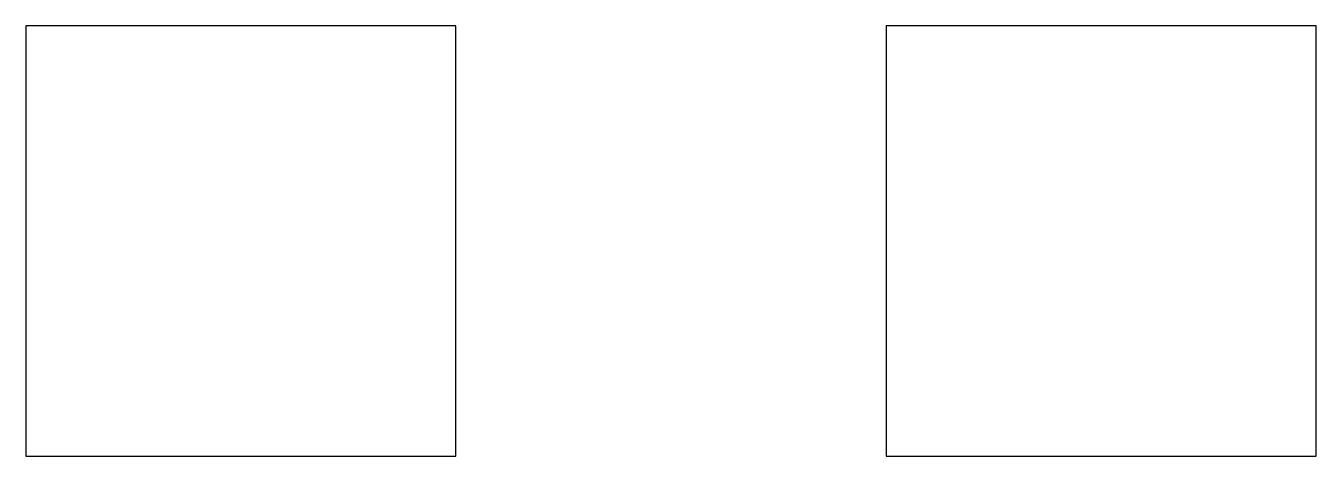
# Model space of a CAD drawing. Header units: millimetres. Extents: x -10 to 50, y -10 to 10.
import ezdxf

# ---------------------------------------------------------------- set-up
doc = ezdxf.new("R2010")
doc.units = ezdxf.units.MM

msp = doc.modelspace()

# ---------------------------------------------------------------- linework, layer by layer
at = {"linetype": 'CONTINUOUS'}
for p, q in [((10, 10), (-10, 10)), ((-10, 10), (-10, -10)), ((10, -10), (10, 10)), ((50, 10), (30, 10)), ((30, 10), (30, -10)), ((50, -10), (50, 10)), ((-10, -10), (10, -10)), ((30, -10), (50, -10))]:
    msp.add_line(p, q, dxfattribs=at)

doc.saveas('drawing.dxf')
